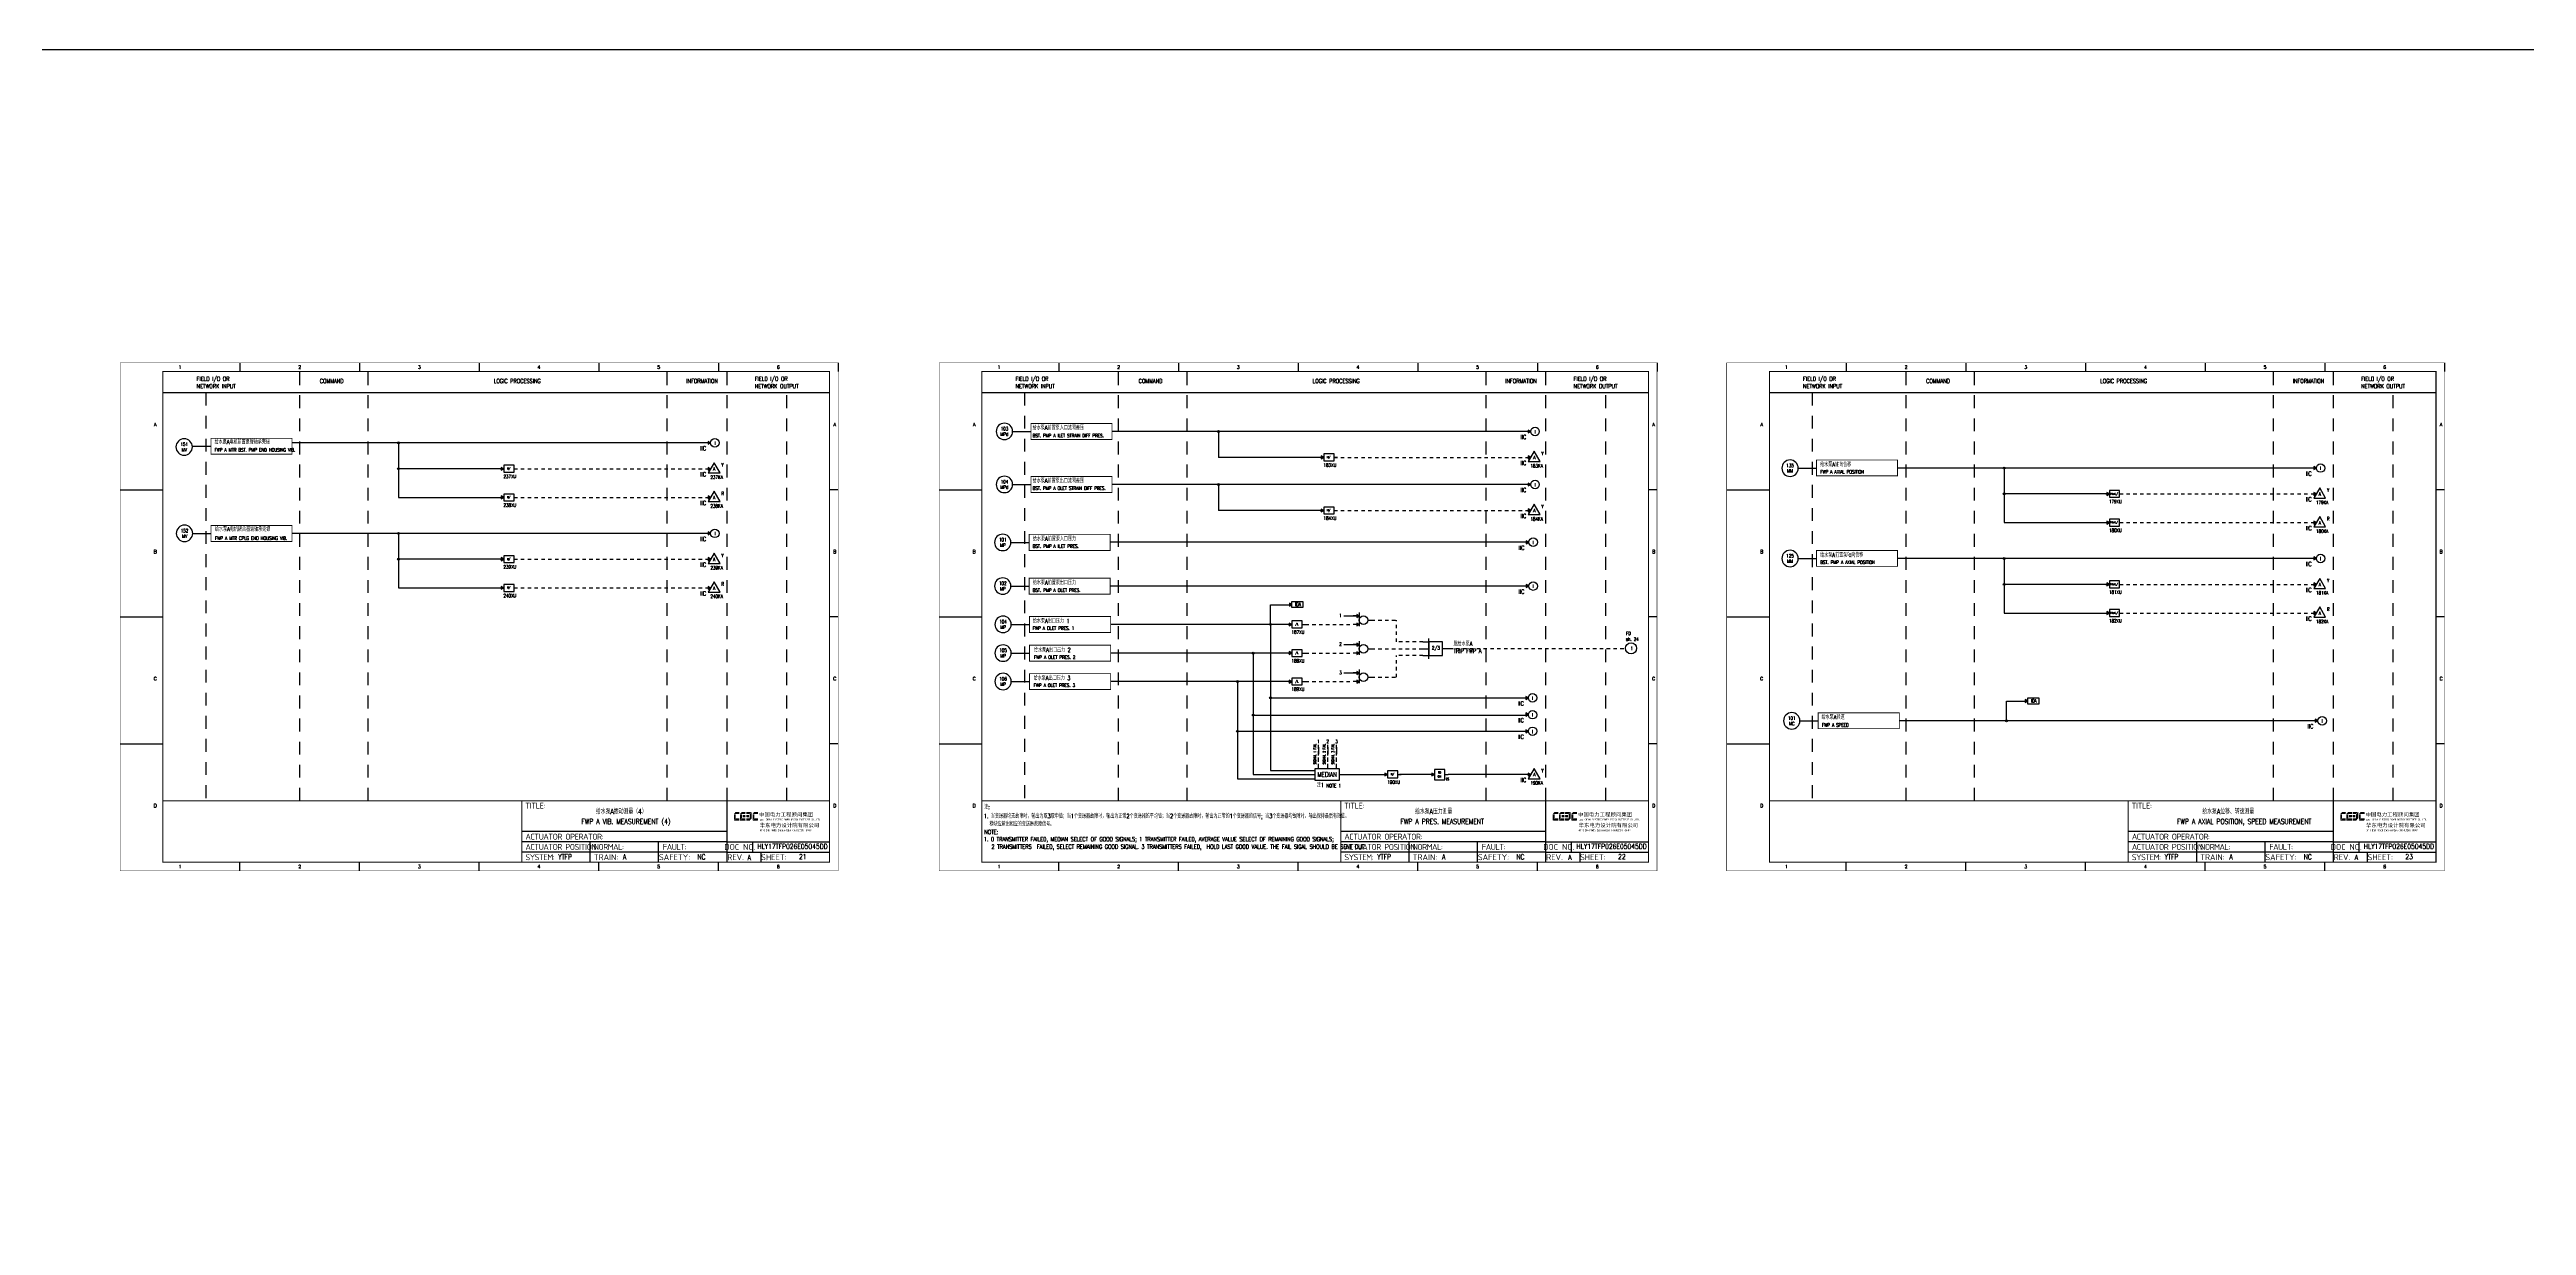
# Model space of a CAD drawing. Header units: millimetres. Extents: x 38833 to 52469, y 29493 to 32647.
# Drawn here: x 46979 to 48428, y 31959 to 32647 of the extents above; entities that cross this region are included whole.
import ezdxf
from ezdxf.enums import TextEntityAlignment as Align

# ---------------------------------------------------------------- set-up
doc = ezdxf.new("R2010")
doc.units = ezdxf.units.MM
for name, pattern in [('D2', [6, 2, -2, 2]), ('DASHED', [0.75, 0.5, -0.25]), ('JIS_02_0.7', [1.35, 0.75, -0.6])]:
    doc.linetypes.add(name, pattern=pattern)
for name, color, linetype in [('BLOCK', 7, 'Continuous'), ('BORDER', 1, 'Continuous'), ('INSTRUMENT', 4, 'Continuous'), ('MLINE', 6, 'Continuous'), ('TEXT', 7, 'Continuous'), ('TITLE', 1, 'Continuous'), ('TK', 7, 'Continuous'), ('Viewport', 7, 'Continuous'), ('图框_外框线', 7, 'Continuous'), ('图框_标题栏文字', 6, 'Continuous')]:
    doc.layers.add(name, color=color, linetype=linetype)
doc.styles.add('DANIEL', font='COMPLEX', dxfattribs={"width": 0.7, "bigfont": 'GVFS'})
doc.styles.add('ecepdi', font='simhei.ttf', dxfattribs={"width": 0.9})
doc.styles.add('ROMANS', font='romans', dxfattribs={"height": 0.2})
doc.styles.get("Standard").update_dxf_attribs({"font": 'romans.shx', "width": 0.7, "bigfont": 'hztxta.shx'})
doc.styles.add('工程字', font='gbenor.shx', dxfattribs={"bigfont": 'gbcbig.shx'})

# ---------------------------------------------------------------- blocks, each defined once
blk = doc.blocks.new('INS00')
at = {"layer": 'INSTRUMENT', "color": 0}
blk.add_lwpolyline([(6, 0, 1), (-6, 0, 1)], format="xyb", close=True, dxfattribs=at)
at = {"layer": 'INSTRUMENT', "flags": 1}
for tag, p in [('INSNAM', (0, 9)), ('INSDGN', (0, -9)), ('INSSUP', (0, -15)), ('INSMAN', (0, -18)), ('INSTYP', (0, -12)), ('INSREM', (0, -21))]:
    blk.add_attdef(tag, text='', height=3, dxfattribs=at).set_placement(p, align=Align.TOP_CENTER)
at = {"layer": 'INSTRUMENT', "width": 0.7}
for tag, p in [('INSIDE', (0, 2)), ('INSSYS', (0, -2))]:
    blk.add_attdef(tag, text='', height=2.5, dxfattribs=at).set_placement(p, align=Align.MIDDLE)
for tag, p in [('INSHH', (6, 3.5)), ('INSL', (6, -3)), ('INSLL', (6, -6))]:
    blk.add_attdef(tag, p, '', height=2.5, dxfattribs=at)
at = {"layer": 'INSTRUMENT', "linetype": 'DASHED', "width": 0.7}
blk.add_attdef('INSH', (6, 0.5), '', height=2.5, dxfattribs=at)
blk = doc.blocks.new('大于')
at = {"layer": 'BORDER'}
blk.add_hatch(color=256, dxfattribs=at).paths.add_polyline_path([(2179, 3748.5), (2177.5, 3749.3), (2177.5, 3747.6)])
for p, q in [((2177, 3748.5), (2179, 3748.5)), ((2185, 3748.5), (2187, 3748.5))]:
    blk.add_line(p, q, dxfattribs=at)
for points in [[(2179, 3748.5), (2177.5, 3749.3), (2177.5, 3747.6)], [(2185, 3750.5), (2179, 3750.5), (2179, 3746.5), (2185, 3746.5)]]:
    blk.add_lwpolyline(points, close=True, dxfattribs=at)
at = {"layer": 'BORDER', "style": 'DANIEL', "width": 0.8}
blk.add_text('H/', height=1.2, dxfattribs=at).set_placement((2181.9, 3748.5), align=Align.MIDDLE)
blk = doc.blocks.new('MEDS')
at = {"layer": 'Viewport'}
blk.add_lwpolyline([(-49, 0), (49, 0), (49, -49), (-49, -49)], close=True, dxfattribs=at)
at = {"color": 7, "linetype": 'Continuous', "style": 'ROMANS'}
blk.add_attdef('MEDIAN', text='', height=19.3, dxfattribs=at).set_placement((0, -25), align=Align.MIDDLE)
blk = doc.blocks.new('huo')
at = {"layer": 'BORDER'}
for points in [[(-72.2, 909.3), (-73.7, 910.1), (-73.7, 908.4)], [(-72.2, 904.3), (-73.7, 905.1), (-73.7, 903.4)]]:
    blk.add_hatch(color=256, dxfattribs=at).paths.add_polyline_path(points)
for p, q in [((-72.2, 909.3), (-75.7, 909.3)), ((-72.2, 904.3), (-75.7, 904.3)), ((-72.2, 911.3), (-72.2, 903.3)), ((-67.2, 906.8), (-65.2, 906.8))]:
    blk.add_line(p, q, dxfattribs=at)
for points in [[(-72.2, 909.3), (-73.7, 910.1), (-73.7, 908.4)], [(-72.2, 904.3), (-73.7, 905.1), (-73.7, 903.4)]]:
    blk.add_lwpolyline(points, close=True, dxfattribs=at)
blk.add_circle((-69.7, 906.8), 2.5, dxfattribs=at)
blk = doc.blocks.new('A$C1E0003F3')
h = blk.add_hatch(color=152)
edge = h.paths.add_edge_path()
edge.add_ellipse((5.2, 4.4), major_axis=(0, 0.211), ratio=0.769231, start_angle=-90, end_angle=0)
edge.add_line((5.2, 4.6), (3.2, 4.6))
edge.add_line((3.2, 4.6), (2.1, 3.4))
edge.add_line((2.1, 3.4), (5.3, 3.4))
edge.add_line((5.3, 3.4), (5.3, 4.4))
h.paths.add_polyline_path([(3.2, 3.2), (2.1, 3.2), (2.1, -0.4), (3.2, 0.9)])
edge = h.paths.add_edge_path()
edge.add_line((5.3, 0.8), (3.3, 0.8))
edge.add_line((3.3, 0.8), (2.1, -0.5))
edge.add_line((2.1, -0.5), (5.2, -0.5))
edge.add_ellipse((5.2, -0.3), major_axis=(0, 0.211), ratio=0.769231, start_angle=180, end_angle=270)
edge.add_line((5.3, -0.3), (5.3, 0.8))
h = blk.add_hatch(color=152)
edge = h.paths.add_edge_path()
edge.add_ellipse((8.8, 4.4), major_axis=(0, 0.211), ratio=0.769231, start_angle=-90, end_angle=0)
edge.add_line((8.8, 4.6), (6.8, 4.6))
edge.add_line((6.8, 4.6), (5.7, 3.4))
edge.add_line((5.7, 3.4), (8.9, 3.4))
edge.add_line((8.9, 3.4), (8.9, 4.4))
h.paths.add_polyline_path([(6.8, 3.2), (5.7, 3.2), (5.7, -0.4), (6.8, 0.9)])
edge = h.paths.add_edge_path()
edge.add_ellipse((8.8, 2.5), major_axis=(0, 0.211), ratio=0.769231, start_angle=-90, end_angle=0)
edge.add_line((8.8, 2.7), (7.2, 2.7))
edge.add_line((7.2, 2.7), (7.2, 1.4))
edge.add_line((7.2, 1.4), (8.8, 1.4))
edge.add_ellipse((8.8, 1.7), major_axis=(0, 0.211), ratio=0.769231, start_angle=180, end_angle=270)
edge.add_line((8.9, 1.7), (8.9, 2.5))
edge = h.paths.add_edge_path()
edge.add_line((8.9, 0.8), (6.9, 0.8))
edge.add_line((6.9, 0.8), (5.7, -0.5))
edge.add_line((5.7, -0.5), (8.8, -0.5))
edge.add_ellipse((8.8, -0.3), major_axis=(0, 0.211), ratio=0.769231, start_angle=180, end_angle=270)
edge.add_line((8.9, -0.3), (8.9, 0.8))
h = blk.add_hatch(color=1)
edge = h.paths.add_edge_path()
edge.add_line((12.5, 4.6), (9.5, 4.6))
edge.add_ellipse((9.5, 4.4), major_axis=(0, 0.211), ratio=0.769231, start_angle=0, end_angle=90)
edge.add_line((9.3, 4.4), (9.3, 3.4))
edge.add_line((9.3, 3.4), (11.3, 3.4))
edge.add_line((11.3, 3.4), (12.5, 4.6))
h.paths.add_polyline_path([(12.6, 4.6), (11.4, 3.2), (11.4, 0.9), (12.6, 0.9)])
edge = h.paths.add_edge_path()
edge.add_line((11, 2.7), (9.5, 2.7))
edge.add_ellipse((9.5, 2.5), major_axis=(0, 0.211), ratio=0.769231, start_angle=0, end_angle=90)
edge.add_line((9.3, 2.5), (9.3, 1.7))
edge.add_ellipse((9.5, 1.7), major_axis=(0, 0.211), ratio=0.769231, start_angle=90, end_angle=180)
edge.add_line((9.5, 1.4), (11, 1.4))
edge.add_line((11, 1.4), (11, 2.7))
h = blk.add_hatch(color=1)
edge = h.paths.add_edge_path()
edge.add_line((12.6, 0.8), (9.3, 0.8))
edge.add_line((9.3, 0.8), (9.3, -0.3))
edge.add_ellipse((9.5, -0.3), major_axis=(0, 0.211), ratio=0.769231, start_angle=90, end_angle=180)
edge.add_line((9.5, -0.5), (11.4, -0.5))
edge.add_line((11.4, -0.5), (12.6, 0.8))
h = blk.add_hatch(color=152)
edge = h.paths.add_edge_path()
edge.add_ellipse((16.1, 4.4), major_axis=(0, 0.211), ratio=0.769231, start_angle=-90, end_angle=0)
edge.add_line((16.1, 4.6), (14.1, 4.6))
edge.add_line((14.1, 4.6), (13, 3.4))
edge.add_line((13, 3.4), (16.3, 3.4))
edge.add_line((16.3, 3.4), (16.3, 4.4))
h.paths.add_polyline_path([(14.1, 3.2), (13, 3.2), (13, -0.4), (14.1, 0.9)])
edge = h.paths.add_edge_path()
edge.add_line((16.3, 0.8), (14.2, 0.8))
edge.add_line((14.2, 0.8), (13, -0.5))
edge.add_line((13, -0.5), (16, -0.5))
edge.add_ellipse((16, -0.1), major_axis=(0, 0.316), ratio=0.769231, start_angle=180, end_angle=270)
edge.add_line((16.3, -0.1), (16.3, 0.8))
at = {"layer": 'TITLE', "color": 7, "style": 'ecepdi'}
for s, p in [('中', (16.9, 1.9)), ('国', (20.1, 2)), ('电', (23.2, 2)), ('力', (26.4, 2)), ('工', (29.5, 1.9)), ('程', (32.7, 2)), ('顾', (35.9, 2)), ('问', (39.1, 1.9)), ('集', (42.3, 2)), ('团', (45.4, 2)), ('华', (17.2, -4.3)), ('东', (20.4, -4.3)), ('电', (23.6, -4.3)), ('力', (26.7, -4.3)), ('设', (29.9, -4.3)), ('计', (33.1, -4.3)), ('院', (36.3, -4.3)), ('有', (39.4, -4.3)), ('限', (42.6, -4.3)), ('公', (45.8, -4.4)), ('司', (48.9, -4.3))]:
    blk.add_text(s, height=2.2, dxfattribs=at).set_placement(p)
at = {"layer": 'TITLE', "color": 7, "style": 'ecepdi', "width": 0.975}
for s, p in [('E', (17.6, 0)), ('A', (18.3, 0)), ('S', (19, 0)), ('T', (19.7, 0)), ('C', (21.1, 0.1)), ('H', (21.8, 0.1)), ('I', (22.5, 0.1)), ('N', (23.2, 0.1)), ('A', (23.9, 0.1)), ('E', (25.4, 0.1)), ('L', (26.1, 0.1)), ('E', (26.8, 0.1)), ('C', (27.5, 0.1)), ('T', (28.2, 0.1)), ('R', (28.9, 0.1)), ('I', (29.6, 0.1)), ('C', (30.3, 0.1)), ('P', (31.6, 0.1)), ('O', (32.3, 0.1)), ('W', (33, 0.1)), ('E', (33.7, 0.1)), ('R', (34.4, 0.1)), ('D', (35.8, 0.1)), ('E', (36.5, 0.1)), ('S', (37.2, 0.1)), ('I', (37.9, 0.1)), ('G', (38.7, 0.1)), ('N', (39.4, 0.1)), ('I', (40.7, 0.1)), ('N', (41.4, 0.1)), ('S', (42.1, 0.1)), ('T', (42.8, 0.1)), ('I', (43.5, 0.1)), ('T', (44.2, 0.1)), ('U', (44.9, 0.1)), ('T', (45.6, 0.1)), ('E', (46.3, 0.1)), ('C', (47.8, 0.1)), ('O', (48.5, 0.1)), ('L', (50.6, 0.1)), ('T', (51.3, 0.1)), ('D', (52, 0.1)), ('OF', (18, -6.2)), ('O', (17.7, -6.2)), ('F', (18.4, -6.2)), ('C', (19.8, -6.2)), ('H', (20.5, -6.2)), ('I', (21.2, -6.2)), ('N', (21.9, -6.2)), ('A', (22.6, -6.2)), ('P', (24, -6.2)), ('O', (24.7, -6.2)), ('W', (25.4, -6.2)), ('E', (26.1, -6.2)), ('R', (26.8, -6.2)), ('E', (28.2, -6.2)), ('N', (28.9, -6.3)), ('G', (29.6, -6.3)), ('I', (30.3, -6.3)), ('N', (31, -6.3)), ('E', (31.7, -6.3)), ('E', (32.4, -6.3)), ('R', (33.1, -6.2)), ('I', (33.8, -6.2)), ('N', (34.5, -6.3)), ('G', (35.2, -6.2)), ('C', (36.6, -6.2)), ('O', (37.3, -6.2)), ('N', (38, -6.2)), ('S', (38.7, -6.2)), ('U', (39.4, -6.2)), ('L', (40.1, -6.2)), ('T', (40.8, -6.2)), ('I', (41.5, -6.2)), ('N', (42.2, -6.2)), ('G', (42.9, -6.2)), ('G', (44.3, -6.2)), ('R', (45, -6.2)), ('O', (45.7, -6.2)), ('U', (46.4, -6.2)), ('P', (47.1, -6.2)), ('.', (49.2, 0.1)), (',', (49.9, 0.1)), ('.', (52.7, 0.1))]:
    blk.add_text(s, height=1, dxfattribs=at).set_placement(p, align=Align.MIDDLE_CENTER)
blk = doc.blocks.new('A$C613255F0')
for p, q in [((70, 297), (70, 292)), ((140, 297), (140, 292)), ((210, 297), (210, 292)), ((280, 297), (280, 292)), ((350, 297), (350, 292)), ((420, 297), (420, 292)), ((0, 222.8), (25, 222.8)), ((420, 222.8), (415, 222.8)), ((0, 148.5), (25, 148.5)), ((420, 148.5), (415, 148.5)), ((0, 74.2), (25, 74.2)), ((420, 74.2), (415, 74.2)), ((70, 0), (70, 5)), ((140, 0), (140, 5)), ((210, 0), (210, 5)), ((280, 0), (280, 5)), ((350, 0), (350, 5))]:
    blk.add_line(p, q)
at = {"layer": 'MLINE', "linetype": 'JIS_02_0.7', "ltscale": 10}
for p, q in [((105, 41), (105, 292)), ((145, 41), (145, 292)), ((320, 41), (320, 292)), ((355, 41), (355, 292)), ((50, 279.6), (50, 41)), ((390, 41), (390, 279.6))]:
    blk.add_line(p, q, dxfattribs=at)
at = {"layer": 'MLINE'}
blk.add_line((25, 279.6), (415, 279.6), dxfattribs=at)
at = {"layer": '图框_外框线'}
for p, q in [((355, 5), (355, 41)), ((355, 23), (235, 23)), ((355, 17), (235, 17)), ((275, 11), (275, 17)), ((315, 11), (315, 17)), ((355, 17), (415, 17)), ((370, 11), (370, 17)), ((355, 11), (235, 11)), ((355, 11), (235, 11)), ((275, 5), (275, 11)), ((315, 5), (315, 11)), ((355, 11), (415, 11)), ((375, 5), (375, 11))]:
    blk.add_line(p, q, dxfattribs=at)
for points, const_width in [([(0, 0), (420, 0), (420, 297), (0, 297)], 0.3), ([(25, 5), (415, 5), (415, 292), (25, 292)], 0.6)]:
    blk.add_lwpolyline(points, close=True, dxfattribs=dict(at, const_width=const_width))
at = {"layer": '图框_外框线', "const_width": 0.6}
blk.add_lwpolyline([(235, 41), (25, 41)], dxfattribs=at)
at = {"layer": '图框_外框线'}
blk.add_lwpolyline([(415, 41, 0.6, 0.6, 0), (235, 41, 0.6, 0.6, 0), (235, 5, 0, 0, 0)], format="xyseb", dxfattribs=at)
blk.add_blockref('A$C1E0003F3', (356.9, 29.9))
at = {"layer": 'MLINE', "char_height": 2.5, "width": 31.896, "attachment_point": 1}
for s, insert in [('FIELD I/O OR', (44.7, 288.9)), ('NETWORK INPUT', (44.7, 284.6)), ('COMMAND', (116.7, 287.6)), ('LOGIC PROCESSING', (218.5, 287.6)), ('INFORMATION', (331.2, 287.6)), ('FIELD I/O OR', (371.2, 288.9)), ('NETWORK OUTPUT', (371.2, 284.6))]:
    blk.add_mtext(s, dxfattribs=dict(at, insert=insert))
at = {"layer": 'TK', "color": 3}
for s, p in [('1', (35, 294.5)), ('2', (105, 294.5)), ('3', (175, 294.5)), ('4', (245, 294.5)), ('5', (315, 294.5)), ('6', (385, 294.5)), ('1', (35, 2.5)), ('2', (105, 2.5)), ('3', (175, 2.5)), ('4', (245, 2.5)), ('5', (315, 2.5)), ('6', (385, 2.5))]:
    blk.add_text(s, height=2, dxfattribs=at).set_placement(p, align=Align.MIDDLE)
for s, p in [('A', (20.5, 259.9)), ('A', (418, 259.9)), ('B', (20.5, 185.6)), ('B', (418, 185.6)), ('C', (20.5, 111.4)), ('C', (418, 111.4)), ('D', (20.5, 37.1)), ('D', (418, 37.1))]:
    blk.add_text(s, height=2, dxfattribs=at).set_placement(p, align=Align.CENTER)
at = {"layer": '图框_标题栏文字', "char_height": 3.5, "style": '工程字'}
for s, insert, width, attachment_point in [('{\\T0.9; TITLE:}', (234.9, 38.1), 14.225, 4), ('{\\T0.9; ACTUATOR OPERATOR:}', (235, 20), 40, 4), ('{\\T0.9; ACTUATOR POSITION}', (235, 14), 45, 4), ('{\\T0.9; NORMAL:}', (275, 14), 18.256, 4), ('{\\T0.9; FAULT:}', (315.4, 14), 15, 4), ('DOC NO.', (362.5, 14), 15, 5), ('{\\T0.9; SYSTEM:}', (235, 8), 17.953, 4), ('{\\T0.9; }TRAIN: ', (275, 8), 17.664, 4), ('SAFETY:', (324.3, 8), 22.399, 5), ('REV.', (360, 8), 10, 5), ('SHEET:', (382.4, 8), 20, 5)]:
    blk.add_mtext(s, dxfattribs=dict(at, insert=insert, width=width, attachment_point=attachment_point))
blk = doc.blocks.new('TD ON')
at = {"layer": 'BORDER'}
blk.add_hatch(color=256, dxfattribs=at).paths.add_polyline_path([(2179, 3763.2), (2177.5, 3764.1), (2177.5, 3762.4)])
for p, q in [((2177, 3763.2), (2179, 3763.2)), ((2185, 3763.2), (2187, 3763.2))]:
    blk.add_line(p, q, dxfattribs=at)
for points in [[(2179, 3763.2), (2177.5, 3764.1), (2177.5, 3762.4)], [(2185, 3766.2), (2179, 3766.2), (2179, 3760.2), (2185, 3760.2)]]:
    blk.add_lwpolyline(points, close=True, dxfattribs=at)
at = {"layer": 'BORDER', "style": 'DANIEL', "width": 0.8}
for s, p in [('ON', (2181.9, 3762.1)), ('TD', (2181.9, 3764.4))]:
    blk.add_text(s, height=1.2, dxfattribs=at).set_placement(p, align=Align.MIDDLE)

msp = doc.modelspace()

# ---------------------------------------------------------------- hatches: boundary and pattern name
h = msp.add_hatch(color=256)
edge = h.paths.add_edge_path()
edge.add_arc((47182.8, 32416.8), 0.55, 0, 360)
for points in [[(47365.4, 32416.8), (47363.9, 32417.7), (47363.9, 32416)], [(47845.2, 32423.5), (47843.7, 32424.3), (47843.7, 32422.6)], [(47365.4, 32401.7), (47363.9, 32402.5), (47363.9, 32400.8)], [(47845.2, 32408.3), (47843.7, 32409.2), (47843.7, 32407.5)], [(48304.8, 32402.1), (48303.3, 32403), (48303.3, 32401.3)], [(47845.2, 32392.5), (47843.7, 32393.3), (47843.7, 32391.6)], [(48304.8, 32387), (48303.3, 32387.8), (48303.3, 32386.1)], [(47365.4, 32384.9), (47363.9, 32385.8), (47363.9, 32384)], [(47845.2, 32377.3), (47843.7, 32378.2), (47843.7, 32376.4)], [(47365.4, 32363.9), (47363.9, 32364.8), (47363.9, 32363.1)], [(47844.1, 32358.7), (47842.6, 32359.6), (47842.6, 32357.8)], [(48304.8, 32370.2), (48303.3, 32371.1), (48303.3, 32369.3)], [(47365.4, 32348.8), (47363.9, 32349.7), (47363.9, 32347.9)], [(48304.8, 32349.2), (48303.3, 32350.1), (48303.3, 32348.4)], [(47365.4, 32332), (47363.9, 32332.9), (47363.9, 32331.2)], [(47844.1, 32333.1), (47842.6, 32334), (47842.6, 32332.3)], [(48304.8, 32334.1), (48303.3, 32335), (48303.3, 32333.2)], [(47705.5, 32322.2), (47704, 32323.1), (47704, 32321.4)], [(48304.8, 32317.3), (48303.3, 32318.2), (48303.3, 32316.5)], [(47843.8, 32267.7), (47842.3, 32268.5), (47842.3, 32266.8)], [(47843.8, 32258), (47842.3, 32258.9), (47842.3, 32257.1)], [(48136, 32265.9), (48134.5, 32266.7), (48134.5, 32265)], [(47843.8, 32248.2), (47842.3, 32249), (47842.3, 32247.3)], [(48305.7, 32254.3), (48304.2, 32255.2), (48304.2, 32253.5)], [(47845.2, 32223), (47843.7, 32223.8), (47843.7, 32222.1)]]:
    msp.add_hatch(color=256).paths.add_polyline_path(points)
h = msp.add_hatch(color=256)
edge = h.paths.add_edge_path()
edge.add_arc((47662.5, 32423.5), 0.55, 0, 360)
h = msp.add_hatch(color=256)
edge = h.paths.add_edge_path()
edge.add_arc((47182.8, 32401.7), 0.55, 0, 360)
h = msp.add_hatch(color=256)
edge = h.paths.add_edge_path()
edge.add_arc((48122.1, 32402.1), 0.55, 0, 360)
h = msp.add_hatch(color=256)
edge = h.paths.add_edge_path()
edge.add_arc((47662.5, 32392.5), 0.55, 0, 360)
h = msp.add_hatch(color=256)
edge = h.paths.add_edge_path()
edge.add_arc((48122.1, 32387), 0.55, 0, 360)
h = msp.add_hatch(color=256)
edge = h.paths.add_edge_path()
edge.add_arc((47182.8, 32363.9), 0.55, 0, 360)
h = msp.add_hatch(color=256)
edge = h.paths.add_edge_path()
edge.add_arc((47182.8, 32348.8), 0.55, 0, 360)
h = msp.add_hatch(color=256)
edge = h.paths.add_edge_path()
edge.add_arc((48122.1, 32349.2), 0.55, 0, 360)
h = msp.add_hatch(color=256)
edge = h.paths.add_edge_path()
edge.add_arc((48122.1, 32334.1), 0.55, 0, 360)
h = msp.add_hatch(color=256)
edge = h.paths.add_edge_path()
edge.add_arc((47693, 32310.7), 0.55, 0, 360)
h = msp.add_hatch(color=256)
edge = h.paths.add_edge_path()
edge.add_arc((47682.9, 32293.9), 0.55, 0, 360)
h = msp.add_hatch(color=256)
edge = h.paths.add_edge_path()
edge.add_arc((47673.7, 32277.3), 0.55, 0, 360)
h = msp.add_hatch(color=256)
edge = h.paths.add_edge_path()
edge.add_arc((47682.9, 32257.7), 0.55, 0, 360)
h = msp.add_hatch(color=256)
edge = h.paths.add_edge_path()
edge.add_arc((47693, 32267.7), 0.55, 0, 360)
h = msp.add_hatch(color=256)
edge = h.paths.add_edge_path()
edge.add_arc((47673.7, 32248.2), 0.55, 0, 360)
h = msp.add_hatch(color=256)
edge = h.paths.add_edge_path()
edge.add_arc((48123.6, 32254.3), 0.55, 0, 360)
at = {"layer": 'BORDER'}
for points in [[(47244.4, 32401.7), (47242.9, 32402.5), (47242.9, 32400.8)], [(48183.7, 32387), (48182.2, 32387.8), (48182.2, 32386.1)], [(47244.4, 32384.9), (47242.9, 32385.8), (47242.9, 32384)], [(48183.7, 32370.2), (48182.2, 32371.1), (48182.2, 32369.3)], [(47244.4, 32348.8), (47242.9, 32349.7), (47242.9, 32347.9)], [(47244.4, 32332), (47242.9, 32332.9), (47242.9, 32331.2)], [(48183.7, 32334.1), (48182.2, 32335), (48182.2, 32333.2)], [(48183.7, 32317.3), (48182.2, 32318.2), (48182.2, 32316.5)], [(47705.4, 32310.7), (47703.9, 32311.5), (47703.9, 32309.8)], [(47705.4, 32293.9), (47703.9, 32294.8), (47703.9, 32293)], [(47705.4, 32277.3), (47703.9, 32278.1), (47703.9, 32276.4)]]:
    msp.add_hatch(color=256, dxfattribs=at).paths.add_polyline_path(points)

# ---------------------------------------------------------------- linework, layer by layer
for p, q in [((47365.4, 32416.8), (47120.5, 32416.8)), ((47182.8, 32416.8), (47182.8, 32384.9)), ((47542.1, 32423.5), (47552.8, 32423.5)), ((47845.2, 32423.5), (47600.2, 32423.5)), ((47662.5, 32423.5), (47662.5, 32408.3)), ((47062.4, 32414.9), (47073.1, 32414.9)), ((47724.1, 32408.3), (47662.5, 32408.3)), ((47730.1, 32408.3), (47730.9, 32408.3)), ((48001.7, 32402), (48012.4, 32402)), ((48304.8, 32402.1), (48059.8, 32402.1)), ((48122.1, 32402.1), (48122.1, 32370.2)), ((47244.4, 32401.7), (47182.8, 32401.7)), ((47250.4, 32401.7), (47251.1, 32401.7)), ((47542.1, 32392.5), (47552.8, 32392.5)), ((47845.2, 32392.5), (47600.2, 32392.5)), ((47662.5, 32392.5), (47662.5, 32377.3)), ((47182.8, 32384.9), (47244.4, 32384.9)), ((47250.4, 32384.9), (47251.1, 32384.9)), ((47250.4, 32384.9), (47251.1, 32384.9)), ((47724.1, 32377.3), (47662.5, 32377.3)), ((47730.1, 32377.3), (47730.9, 32377.3)), ((48183.7, 32387), (48122.1, 32387)), ((48189.7, 32387), (48190.5, 32387)), ((47062.4, 32363.9), (47073.1, 32363.9)), ((47365.4, 32363.9), (47120.5, 32363.9)), ((47182.8, 32363.9), (47182.8, 32332)), ((47541.1, 32358.6), (47551.8, 32358.6)), ((47844.1, 32358.7), (47599.2, 32358.7)), ((48122.1, 32370.2), (48183.7, 32370.2)), ((48189.7, 32370.2), (48190.5, 32370.2)), ((48189.7, 32370.2), (48190.5, 32370.2)), ((47244.4, 32348.8), (47182.8, 32348.8)), ((47250.4, 32348.8), (47251.1, 32348.8)), ((48001.7, 32349.2), (48012.4, 32349.2)), ((48304.8, 32349.2), (48059.8, 32349.2)), ((48122.1, 32349.2), (48122.1, 32317.3)), ((47182.8, 32332), (47244.4, 32332)), ((47250.4, 32332), (47251.1, 32332)), ((47541.1, 32333.1), (47551.8, 32333.1)), ((47844.1, 32333.1), (47599.2, 32333.1)), ((48183.7, 32334.1), (48122.1, 32334.1)), ((48189.7, 32334.1), (48190.5, 32334.1)), ((47693, 32310.7), (47693, 32322.2)), ((47693, 32322.2), (47705.5, 32322.2)), ((47735.8, 32315.7), (47745, 32315.7)), ((48122.1, 32317.3), (48183.7, 32317.3)), ((48189.7, 32317.3), (48190.5, 32317.3)), ((47541.3, 32310.7), (47552, 32310.7)), ((47703.4, 32310.7), (47599.4, 32310.7)), ((47693, 32310.7), (47693, 32267.7)), ((47711.4, 32310.7), (47712.2, 32310.7)), ((47541.3, 32293.9), (47552, 32293.9)), ((47703.4, 32293.9), (47599.4, 32293.9)), ((47682.9, 32293.9), (47682.9, 32258.6)), ((47711.4, 32293.9), (47712.2, 32293.9)), ((47735.8, 32298.9), (47745, 32298.9)), ((47541.3, 32277.3), (47552, 32277.3)), ((47703.4, 32277.3), (47599.4, 32277.3)), ((47673.7, 32277.3), (47673.7, 32249.8)), ((47711.4, 32277.3), (47712.2, 32277.3)), ((47735.9, 32282.3), (47745, 32282.3)), ((47682.9, 32258.6), (47682.9, 32223)), ((47682.9, 32257.7), (47842.3, 32257.7)), ((47693, 32267.7), (47842.3, 32267.7)), ((47693, 32267.7), (47693, 32225.3)), ((48123.6, 32254.3), (48123.6, 32265.9)), ((48123.6, 32265.9), (48136.1, 32265.9)), ((47673.7, 32249.8), (47673.7, 32220.5)), ((47673.7, 32248.2), (47842.3, 32248.2)), ((48002.7, 32254.3), (48013.4, 32254.3)), ((48305.7, 32254.3), (48060.8, 32254.3)), ((47673.7, 32220.5), (47719, 32220.5)), ((47682.9, 32223), (47719, 32223)), ((47693, 32225.3), (47719, 32225.3)), ((47733.2, 32223), (47759.9, 32223)), ((47767.4, 32223), (47768.2, 32223)), ((47786.9, 32223), (47768.4, 32223)), ((47843.7, 32223), (47796.9, 32223))]:
    msp.add_line(p, q)
at = {"linetype": 'D2'}
for p, q in [((47730.1, 32408.3), (47845.2, 32408.3)), ((47250.4, 32401.7), (47365.4, 32401.7)), ((47250.4, 32384.9), (47365.4, 32384.9)), ((47730.1, 32377.3), (47845.2, 32377.3)), ((48189.7, 32387), (48304.8, 32387)), ((48189.7, 32370.2), (48304.8, 32370.2)), ((47250.4, 32348.8), (47365.4, 32348.8)), ((47250.4, 32332), (47365.4, 32332)), ((48189.7, 32334.1), (48304.8, 32334.1)), ((48189.7, 32317.3), (48304.8, 32317.3)), ((47713.4, 32310.7), (47741.4, 32310.7)), ((47752, 32313.2), (47766.7, 32313.2)), ((47766.7, 32300.5), (47766.7, 32313.2)), ((47782.1, 32300.5), (47766.7, 32300.5)), ((47713.4, 32293.9), (47741.4, 32293.9)), ((47752, 32296.4), (47782.1, 32296.4)), ((47782.1, 32292.5), (47766.7, 32292.5)), ((47766.7, 32279.8), (47766.7, 32292.5)), ((47797.6, 32296.5), (47900.7, 32296.5)), ((47713.4, 32277.3), (47741.4, 32277.3)), ((47752, 32279.8), (47766.7, 32279.8))]:
    msp.add_line(p, q, dxfattribs=at)
at = {"color": 1}
for p, q in [((47785.6, 32290.5), (47785.6, 32302.5)), ((47793.6, 32296.5), (47797.6, 32296.5))]:
    msp.add_line(p, q, dxfattribs=at)
at = {"linetype": 'DASHED', "ltscale": 5}
for p, q in [((47721, 32226.6), (47721, 32240.7)), ((47726.4, 32226.6), (47726.4, 32240.7)), ((47731.6, 32226.6), (47731.6, 32240.7))]:
    msp.add_line(p, q, dxfattribs=at)
for points in [[(39417.5, 32646.7), (50497.5, 32646.7), (50497.5, 29493.1), (39417.5, 29493.1)], [(47365.4, 32416.8), (47363.9, 32417.7), (47363.9, 32416)], [(47845.2, 32423.5), (47843.7, 32424.3), (47843.7, 32422.6)], [(47365.4, 32401.7), (47363.9, 32402.5), (47363.9, 32400.8)], [(47845.2, 32408.3), (47843.7, 32409.2), (47843.7, 32407.5)], [(48304.8, 32402.1), (48303.3, 32403), (48303.3, 32401.3)], [(47845.2, 32392.5), (47843.7, 32393.3), (47843.7, 32391.6)], [(48304.8, 32387), (48303.3, 32387.8), (48303.3, 32386.1)], [(47365.4, 32384.9), (47363.9, 32385.8), (47363.9, 32384)], [(47845.2, 32377.3), (47843.7, 32378.2), (47843.7, 32376.4)], [(47365.4, 32363.9), (47363.9, 32364.8), (47363.9, 32363.1)], [(47844.1, 32358.7), (47842.6, 32359.6), (47842.6, 32357.8)], [(48304.8, 32370.2), (48303.3, 32371.1), (48303.3, 32369.3)], [(47365.4, 32348.8), (47363.9, 32349.7), (47363.9, 32347.9)], [(48304.8, 32349.2), (48303.3, 32350.1), (48303.3, 32348.4)], [(47365.4, 32332), (47363.9, 32332.9), (47363.9, 32331.2)], [(47844.1, 32333.1), (47842.6, 32334), (47842.6, 32332.3)], [(48304.8, 32334.1), (48303.3, 32335), (48303.3, 32333.2)], [(47705.5, 32322.2), (47704, 32323.1), (47704, 32321.4)], [(47705.5, 32324), (47711.9, 32324), (47711.9, 32320.5), (47705.5, 32320.5)], [(48304.8, 32317.3), (48303.3, 32318.2), (48303.3, 32316.5)], [(47843.8, 32267.7), (47842.3, 32268.5), (47842.3, 32266.8)], [(47843.8, 32258), (47842.3, 32258.9), (47842.3, 32257.1)], [(48136, 32265.9), (48134.5, 32266.7), (48134.5, 32265)], [(48136.1, 32267.7), (48142.4, 32267.7), (48142.4, 32264.1), (48136.1, 32264.1)], [(47843.8, 32248.2), (47842.3, 32249), (47842.3, 32247.3)], [(48305.7, 32254.3), (48304.2, 32255.2), (48304.2, 32253.5)], [(47845.2, 32223), (47843.7, 32223.8), (47843.7, 32222.1)]]:
    msp.add_lwpolyline(points, close=True)
at = {"const_width": 0.5}
for points in [[(47073.1, 32419.5), (47120.5, 32419.5), (47120.5, 32410.2), (47073.1, 32410.2), (47073.1, 32419.5)], [(47552.8, 32428.1), (47600.2, 32428.1), (47600.2, 32418.8), (47552.8, 32418.8), (47552.8, 32428.1)], [(48012.4, 32406.8), (48059.8, 32406.8), (48059.8, 32397.5), (48012.4, 32397.5), (48012.4, 32406.8)], [(47552.8, 32397.1), (47600.2, 32397.1), (47600.2, 32387.8), (47552.8, 32387.8), (47552.8, 32397.1)], [(47073.1, 32368.5), (47120.5, 32368.5), (47120.5, 32359.2), (47073.1, 32359.2), (47073.1, 32368.5)], [(47551.8, 32363.3), (47599.2, 32363.3), (47599.2, 32353.9), (47551.8, 32353.9), (47551.8, 32363.3)], [(48012.4, 32353.9), (48059.8, 32353.9), (48059.8, 32344.6), (48012.4, 32344.6), (48012.4, 32353.9)], [(47551.8, 32337.7), (47599.2, 32337.7), (47599.2, 32328.4), (47551.8, 32328.4), (47551.8, 32337.7)], [(47552, 32315.3), (47599.4, 32315.3), (47599.4, 32306), (47552, 32306), (47552, 32315.3)], [(47552, 32298.6), (47599.4, 32298.6), (47599.4, 32289.2), (47552, 32289.2), (47552, 32298.6)], [(47552, 32281.9), (47599.4, 32281.9), (47599.4, 32272.6), (47552, 32272.6), (47552, 32281.9)], [(48013.4, 32259), (48060.8, 32259), (48060.8, 32249.7), (48013.4, 32249.7), (48013.4, 32259)]]:
    msp.add_lwpolyline(points, dxfattribs=at)
at = {"color": 1}
for points in [[(47370.9, 32399.2), (47367.4, 32405.2), (47364, 32399.2)], [(47850.7, 32405.9), (47847.2, 32411.9), (47843.7, 32405.9)], [(47370.9, 32382.5), (47367.4, 32388.5), (47364, 32382.5)], [(48310.2, 32384.5), (48306.8, 32390.5), (48303.3, 32384.5)], [(47850.7, 32374.9), (47847.2, 32380.9), (47843.7, 32374.9)], [(48310.2, 32367.8), (48306.8, 32373.8), (48303.3, 32367.8)], [(47370.9, 32346.3), (47367.4, 32352.3), (47364, 32346.3)], [(47370.9, 32329.6), (47367.4, 32335.6), (47364, 32329.6)], [(48310.2, 32331.6), (48306.8, 32337.6), (48303.3, 32331.6)], [(48310.2, 32314.9), (48306.8, 32320.9), (48303.3, 32314.9)], [(47785.6, 32292.5), (47793.6, 32292.5), (47793.6, 32300.5), (47785.6, 32300.5)], [(47850.7, 32220.5), (47847.2, 32226.5), (47843.7, 32220.5)]]:
    msp.add_lwpolyline(points, close=True, dxfattribs=at)
for points in [[(47721, 32238.9), (47721, 32234.9)], [(47726.4, 32238.9), (47726.4, 32234.9)], [(47731.6, 32238.9), (47731.6, 32234.9)]]:
    msp.add_lwpolyline(points)
for centre, radius in [((47182.8, 32416.8), 0.55), ((47367.9, 32416.8), 2.5), ((47662.5, 32423.5), 0.55), ((47847.7, 32423.5), 2.5), ((47182.8, 32401.7), 0.55), ((48122.1, 32402.1), 0.55), ((48307.3, 32402.1), 2.5), ((47662.5, 32392.5), 0.55), ((47847.7, 32392.5), 2.5), ((48122.1, 32387), 0.55), ((47182.8, 32363.9), 0.55), ((47367.9, 32363.9), 2.5), ((47846.6, 32358.7), 2.5), ((47182.8, 32348.8), 0.55), ((48122.1, 32349.2), 0.55), ((48307.3, 32349.2), 2.5), ((47846.6, 32333.1), 2.5), ((48122.1, 32334.1), 0.55), ((47693, 32310.7), 0.55), ((47682.9, 32293.9), 0.55), ((47673.7, 32277.3), 0.55), ((47682.9, 32257.7), 0.55), ((47693, 32267.7), 0.55), ((47846.3, 32267.7), 2.5), ((47846.3, 32257.9), 2.5), ((48308.2, 32254.3), 2.5), ((47673.7, 32248.2), 0.55), ((47846.3, 32248.2), 2.5), ((48123.6, 32254.3), 0.55)]:
    msp.add_circle(centre, radius)
at = {"layer": 'BORDER'}
for p, q in [((47242.4, 32401.7), (47244.4, 32401.7)), ((47250.4, 32401.7), (47252.4, 32401.7)), ((47242.4, 32384.9), (47244.4, 32384.9)), ((47250.4, 32384.9), (47252.4, 32384.9)), ((48181.7, 32387), (48183.7, 32387)), ((48189.7, 32387), (48191.7, 32387)), ((48181.7, 32370.2), (48183.7, 32370.2)), ((48189.7, 32370.2), (48191.7, 32370.2)), ((47242.4, 32348.8), (47244.4, 32348.8)), ((47250.4, 32348.8), (47252.4, 32348.8)), ((47242.4, 32332), (47244.4, 32332)), ((47250.4, 32332), (47252.4, 32332)), ((48181.7, 32334.1), (48183.7, 32334.1)), ((48189.7, 32334.1), (48191.7, 32334.1)), ((48181.7, 32317.3), (48183.7, 32317.3)), ((48189.7, 32317.3), (48191.7, 32317.3)), ((47703.4, 32310.7), (47705.4, 32310.7)), ((47711.4, 32310.7), (47713.4, 32310.7)), ((47703.4, 32293.9), (47705.4, 32293.9)), ((47711.4, 32293.9), (47713.4, 32293.9)), ((47703.4, 32277.3), (47705.4, 32277.3)), ((47711.4, 32277.3), (47713.4, 32277.3))]:
    msp.add_line(p, q, dxfattribs=at)
for points in [[(47244.4, 32401.7), (47242.9, 32402.5), (47242.9, 32400.8)], [(47250.4, 32403.7), (47244.4, 32403.7), (47244.4, 32399.7), (47250.4, 32399.7)], [(48183.7, 32387), (48182.2, 32387.8), (48182.2, 32386.1)], [(48189.7, 32389), (48183.7, 32389), (48183.7, 32385), (48189.7, 32385)], [(47244.4, 32384.9), (47242.9, 32385.8), (47242.9, 32384)], [(47250.4, 32386.9), (47244.4, 32386.9), (47244.4, 32382.9), (47250.4, 32382.9)], [(48183.7, 32370.2), (48182.2, 32371.1), (48182.2, 32369.3)], [(48189.7, 32372.2), (48183.7, 32372.2), (48183.7, 32368.2), (48189.7, 32368.2)], [(47244.4, 32348.8), (47242.9, 32349.7), (47242.9, 32347.9)], [(47250.4, 32350.8), (47244.4, 32350.8), (47244.4, 32346.8), (47250.4, 32346.8)], [(47244.4, 32332), (47242.9, 32332.9), (47242.9, 32331.2)], [(47250.4, 32334), (47244.4, 32334), (47244.4, 32330), (47250.4, 32330)], [(48183.7, 32334.1), (48182.2, 32335), (48182.2, 32333.2)], [(48189.7, 32336.1), (48183.7, 32336.1), (48183.7, 32332.1), (48189.7, 32332.1)], [(48183.7, 32317.3), (48182.2, 32318.2), (48182.2, 32316.5)], [(48189.7, 32319.3), (48183.7, 32319.3), (48183.7, 32315.3), (48189.7, 32315.3)], [(47705.4, 32310.7), (47703.9, 32311.5), (47703.9, 32309.8)], [(47711.4, 32312.7), (47705.4, 32312.7), (47705.4, 32308.7), (47711.4, 32308.7)], [(47705.4, 32293.9), (47703.9, 32294.8), (47703.9, 32293)], [(47711.4, 32295.9), (47705.4, 32295.9), (47705.4, 32291.9), (47711.4, 32291.9)], [(47705.4, 32277.3), (47703.9, 32278.1), (47703.9, 32276.4)], [(47711.4, 32279.3), (47705.4, 32279.3), (47705.4, 32275.3), (47711.4, 32275.3)]]:
    msp.add_lwpolyline(points, close=True, dxfattribs=at)
at = {"layer": 'BORDER', "color": 0}
msp.add_circle((47903.9, 32296.7), 3.25, dxfattribs=at)
at = {"layer": 'TITLE', "color": 1}
for p, q in [((47782.1, 32300.5), (47785.6, 32300.5)), ((47782.1, 32296.4), (47785.6, 32296.4)), ((47782.1, 32292.5), (47785.6, 32292.5))]:
    msp.add_line(p, q, dxfattribs=at)
for points in [[(47785.6, 32300.5, 0, 0.744, 0), (47783.8, 32300.5, 0.744, 0.744, 0)], [(47785.6, 32296.4, 0, 0.744, 0), (47783.8, 32296.4, 0.744, 0.744, 0)], [(47785.6, 32292.5, 0, 0.744, 0), (47783.8, 32292.5, 0.744, 0.744, 0)]]:
    msp.add_lwpolyline(points, format="xyseb", dxfattribs=at)

# ---------------------------------------------------------------- block references
for name, p in [('A$C613255F0', (47020, 32166.6)), ('A$C613255F0', (47499.1, 32166.6)), ('A$C613255F0', (47959.8, 32166.6)), ('大于', (45545.1, 28659.9)), ('大于', (45545.1, 28628.8)), ('huo', (47817.1, 31406.4)), ('huo', (47817.1, 31389.6)), ('huo', (47817.1, 31373)), ('大于', (45582.4, 28474.5)), ('TD ON', (45609.9, 28459.7))]:
    msp.add_blockref(name, p)
at = {"layer": 'MLINE', "xscale": 0.7999999999992724, "yscale": 0.7999999999992724, "zscale": 0.7999999999992724}
for p, values in [((47057.4, 32414.4), {'INSIDE': '151', 'INSSYS': 'MV'}), ((47537.3, 32423.5), {'INSIDE': '103', 'INSSYS': 'MPd'}), ((47996.9, 32402), {'INSIDE': '135', 'INSSYS': 'MM'}), ((47537.3, 32392.5), {'INSIDE': '104', 'INSSYS': 'MPd'}), ((47057.6, 32363.9), {'INSIDE': '152', 'INSSYS': 'MV'}), ((47536.3, 32358.6), {'INSIDE': '101', 'INSSYS': 'MP'}), ((47996.9, 32349.2), {'INSIDE': '125', 'INSSYS': 'MM'}), ((47536.3, 32333.1), {'INSIDE': '102', 'INSSYS': 'MP'}), ((47536.5, 32310.7), {'INSIDE': '104', 'INSSYS': 'MP'}), ((47536.5, 32293.9), {'INSIDE': '105', 'INSSYS': 'MP'}), ((47536.5, 32277.3), {'INSIDE': '106', 'INSSYS': 'MP'}), ((47997.9, 32254.3), {'INSIDE': '101', 'INSSYS': 'MC'})]:
    msp.add_blockref('INS00', p, dxfattribs=at).add_auto_attribs(values)
at = {"layer": 'Viewport'}
ref = msp.add_blockref('MEDS', (47726.1, 32226.5), dxfattribs=dict(at, xscale=0.1440000000002328, yscale=0.1440000000002328, zscale=0.1440000000002328))
ref.add_attrib('MEDIAN', 'MEDIAN', dxfattribs={"layer": '0', "color": 7, "linetype": 'Continuous', "height": 2.78, "style": 'ROMANS', "width": 0.7}).set_placement((47726.1, 32223), align=Align.MIDDLE)

# ---------------------------------------------------------------- texts
at = {"width": 0.7}
for p in [(47368, 32415.7), (47847.7, 32422.3), (48307.3, 32401), (47847.7, 32391.3), (47368, 32362.8), (47846.7, 32357.6), (48307.3, 32348.1), (47846.7, 32332), (47846.3, 32266.5), (47846.3, 32256.8), (47846.3, 32247), (48308.2, 32253.2)]:
    msp.add_text('I', height=2, dxfattribs=at).set_placement(p, align=Align.CENTER)
at = {"color": 1, "width": 0.7}
for p in [(47367.5, 32400.6), (47847.3, 32407.2), (48306.9, 32385.9), (47367.5, 32383.8), (47847.3, 32376.2), (48306.9, 32369.1), (47367.5, 32347.7), (47367.5, 32330.9), (48306.9, 32333), (48306.9, 32316.2), (47847.3, 32221.9)]:
    msp.add_text('A', height=2, dxfattribs=at).set_placement(p, align=Align.CENTER)
at = {"width": 0.7}
for s, p in [('注:', (47525.5, 32202.7)), ('1. 当变送器均无故障时，输出为取3取中值；当1个变送器故障时，输出为正常2个变送器的平均值；当2个变送器故障时，输出为正常的1个变送器的信号; 当3个变送器均故障时，输出保持最后有效值。', (47525.2, 32197.4)), ('1. 0 TRANSMITTER FAILED, MEDIAN SELECT OF GOOD SIGNALS; 1 TRANSMITTER FAILED, AVERAGE VALUE SELECT OF REMAINING GOOD SIGNALS; ', (47525.2, 32183.9)), ('NOTE:', (47525.5, 32188.1)), ('模块应输出相应的变送器故障信号。', (47528.6, 32192.8))]:
    msp.add_text(s, height=2.5, dxfattribs=at).set_placement(p)
at = {"attachment_point": 1}
for s, insert, char_height, width in [('给水泵A电机前置泵端轴承壳振', (47075.2, 32418.6), 2.5, 73.007), ('给水泵A前置泵入口滤网差压', (47553.8, 32426.9), 2.5, 73.007), ('\\PBST. PMP A ILET STRAIN DIFF PRES.', (47553.8, 32425.4), 2, 73.007), ('IIC', (47839.2, 32421.5), 2.5, 4.504), ('FWP A MTR BST. PMP END HOUSING VIB.', (47075.2, 32413.7), 2, 73.007), ('IIC', (47359.4, 32414.8), 2.5, 4.504), ('Y', (47371.7, 32404.9), 2, 73.007), ('183XU', (47724, 32404.8), 2, 11.17), ('IIC', (47839.2, 32406.3), 2.5, 4.504), ('183KA', (47845, 32404.4), 2, 73.007), ('Y', (47851.4, 32411.6), 2, 73.007), ('给水泵A轴向位移', (48014.5, 32405.4), 2.5, 73.007), ('237XU', (47244.2, 32398.2), 2, 11.17), ('IIC', (47359.4, 32399.7), 2.5, 4.504), ('237KA', (47365.3, 32397.7), 2, 73.007), ('R', (47371.7, 32388.2), 2, 73.007), ('给水泵A前置泵出口滤网差压', (47553.8, 32395.9), 2.5, 73.007), ('BST. PMP A OLET STRAIN DIFF PRES.', (47553.8, 32391.3), 2, 73.007), ('IIC', (47839.2, 32390.5), 2.5, 4.504), ('FWP A AXIAL POSITION', (48014.6, 32400.9), 2, 73.007), ('IIC', (48298.7, 32400.1), 2.5, 4.504), ('Y', (48311, 32390.2), 2, 73.007), ('238XU', (47244.2, 32381.4), 2, 11.17), ('IIC', (47359.4, 32382.9), 2.5, 4.504), ('238KA', (47365.3, 32380.9), 2, 73.007), ('184XU', (47724, 32373.8), 2, 11.17), ('IIC', (47839.2, 32375.3), 2.5, 4.504), ('184KA', (47845, 32373.3), 2, 73.007), ('Y', (47851.4, 32380.6), 2, 73.007), ('179XU', (48183.5, 32383.5), 2, 11.17), ('IIC', (48298.7, 32385), 2.5, 4.504), ('179KA', (48304.6, 32383), 2, 73.007), ('R', (48311, 32373.5), 2, 73.007), ('给水泵A电机耦合器端轴承壳振', (47075.4, 32367.6), 2.5, 73.007), ('FWP A MTR CPLG END HOUSING VIB.', (47075.5, 32362.1), 2, 73.007), ('IIC', (47359.4, 32361.9), 2.5, 4.504), ('给水泵A前置泵入口压力', (47553.9, 32362), 2.5, 73.007), ('180XU', (48183.5, 32366.7), 2, 11.17), ('IIC', (48298.7, 32368.2), 2.5, 4.504), ('180KA', (48304.6, 32366.2), 2, 73.007), ('239XU', (47244.2, 32345.3), 2, 11.17), ('IIC', (47359.4, 32346.8), 2.5, 4.504), ('239KA', (47365.3, 32344.8), 2, 73.007), ('Y', (47371.7, 32352), 2, 73.007), ('BST. PMP A ILET PRES.', (47553.9, 32357.4), 2, 73.007), ('IIC', (47838.1, 32356.7), 2.5, 4.504), ('给水泵A前置泵轴向位移', (48014.5, 32352.5), 2.5, 73.007), ('BST. PMP A AXIAL POSITION', (48014.6, 32348), 2, 73.007), ('IIC', (48298.7, 32347.2), 2.5, 4.504), ('IIC', (47359.4, 32330), 2.5, 4.504), ('R', (47371.7, 32335.3), 2, 73.007), ('给水泵A前置泵出口压力', (47553.9, 32336.4), 2.5, 73.007), ('\\PBST. PMP A OLET PRES.', (47553.9, 32335), 2, 73.007), ('IIC', (47838.1, 32331.1), 2.5, 4.504), ('181XU', (48183.5, 32330.6), 2, 11.17), ('IIC', (48298.7, 32332.1), 2.5, 4.504), ('181KA', (48304.6, 32330.1), 2, 73.007), ('Y', (48311, 32337.3), 2, 73.007), ('240XU', (47244.2, 32328.5), 2, 11.17), ('240KA', (47365.3, 32328.1), 2, 73.007), ('IDA', (47707.3, 32323.4), 2, 73.007), ('IIC', (48298.7, 32315.3), 2.5, 4.504), ('R', (48311, 32320.6), 2, 73.007), ('给水泵A出口压力 1', (47553.9, 32314), 2.5, 73.007), ('FWP A OLET PRES. 1', (47553.9, 32309.5), 2, 73.007), ('187XU', (47705.3, 32307.2), 2, 11.17), ('跳给水泵A \\PTRIP FWP A', (47800, 32300.6), 2.5, 73.007), ('182XU', (48183.5, 32313.8), 2, 11.17), ('182KA', (48304.6, 32313.4), 2, 73.007), ('给水泵A出口压力 2', (47554.6, 32297), 2.5, 73.007), ('FWP A OLET PRES. 2', (47554.6, 32292.5), 2, 73.007), ('188XU', (47705.3, 32290.4), 2, 11.17), ('1', (47903.5, 32297.7), 2, 73.007), ('给水泵A出口压力 3', (47554.4, 32280.6), 2.5, 73.007), ('FWP A OLET PRES. 3', (47554.4, 32276.1), 2, 73.007), ('189XU', (47705.3, 32273.8), 2, 11.17), ('IIC', (47837.8, 32265.7), 2.5, 4.504), ('给水泵A转速', (48015.3, 32257.7), 2.5, 73.007), ('IDA', (48137.8, 32267), 2, 73.007), ('IIC', (47837.8, 32255.9), 2.5, 4.504), ('IIC', (47837.8, 32246.2), 2.5, 4.504), ('FWP A SPEED', (48015.6, 32252.9), 2, 73.007), ('IIC', (48299.7, 32252.3), 2.5, 4.504), ('注1', (47720, 32218.1), 2.5, 57.127), ('NOTE 1', (47725.7, 32217.4), 2, 57.127), ('190XU', (47761.3, 32219.5), 2, 11.17), ('IIC', (47839.2, 32221), 2.5, 4.504), ('190KA', (47845, 32219), 2, 73.007), ('Y', (47851.4, 32226.2), 2, 73.007), ('给水泵A振动测量（4）', (47298.3, 32202.8), 3, 57.127), ('给水泵A压力测量', (47777.5, 32202.8), 3, 57.127), ('给水泵A位移、转速测量', (48238.1, 32202.8), 3, 57.127), ('FWP A VIB. MEASUREMENT (4)', (47289.8, 32197), 3, 74.019), ('FWP A PRES. MEASUREMENT', (47769, 32197), 3, 74.019), ('FWP A AXIAL POSITION, SPEED MEASUREMENT', (48223.3, 32197), 3, 74.019), ('YTFP', (47276.2, 32176.3), 3, 8.598), ('A', (47314.1, 32176.3), 3, 4.847), ('NC', (47357.7, 32176.3), 3, 4.847), ('A', (47387, 32175.9), 3, 8.598), ('2 TRANSMITTERS  FAILED, SELECT REMAINING GOOD SIGNAL. 3 TRANSMITTERS FAILED,  HOLD LAST GOOD VALUE. THE FAIL SIGAL SHOULD BE SENT OUT.      ', (47529.7, 32182), 2.5, 204.493), ('YTFP', (47755.4, 32176.3), 3, 8.598), ('A', (47793.3, 32176.3), 3, 4.847), ('NC', (47836.8, 32176.3), 3, 4.847), ('A', (47867.1, 32176), 3, 8.598), ('YTFP', (48216, 32176.3), 3, 8.598), ('A', (48253.9, 32176.3), 3, 4.847), ('NC', (48297.4, 32176.3), 3, 4.847), ('A', (48327.3, 32176), 3, 8.598)]:
    msp.add_mtext(s, dxfattribs=dict(at, insert=insert, char_height=char_height, width=width))
at = {"color": 4, "insert": (47900.9, 32306.4), "char_height": 2, "width": 73.007, "attachment_point": 1}
msp.add_mtext('FD\\Psh. 24', dxfattribs=at)
at = {"char_height": 1.5, "width": 57.127, "attachment_point": 1, "rotation": 90}
for s, insert in [('SIGNAL 1 FAIL', (47718.2, 32228.9)), ('SIGNAL 2 FAIL', (47723.6, 32228.9)), ('SIGNAL 3 FAIL', (47728.7, 32228.9))]:
    msp.add_mtext(s, dxfattribs=dict(at, insert=insert))
at = {"width": 0.7}
for tag, p, s in [('HLY17TFP026E05045DD', (47392.8, 32179.4), ''), ('21', (47417.1, 32173.4), '1'), ('HLY17TFP026E05045DD', (47872, 32179.4), ''), ('22', (47896.3, 32173.4), '1'), ('HLY17TFP026E05045DD', (48332.6, 32179.4), ''), ('23', (48356.9, 32173.4), '1')]:
    msp.add_attdef(tag, p, s, height=3, dxfattribs=at)
at = {"layer": 'BLOCK', "color": 1, "style": 'DANIEL', "width": 0.8}
msp.add_text('2/3', height=2, dxfattribs=at).set_placement((47789.7, 32296.8), align=Align.MIDDLE)
at = {"layer": 'BLOCK', "style": 'DANIEL', "width": 0.8}
msp.add_text('2S', height=1.2, dxfattribs=at).set_placement((47796.5, 32220.3), align=Align.MIDDLE)
at = {"layer": 'BORDER', "style": 'DANIEL', "width": 0.8}
for s, p in [('H/', (47247.3, 32401.7)), ('HorL/', (48186.6, 32387)), ('H/', (47247.3, 32385)), ('HorL/', (48186.6, 32370.3)), ('H/', (47247.3, 32348.8)), ('H/', (47247.3, 32332.1)), ('HorL/', (48186.6, 32334.1)), ('HorL/', (48186.6, 32317.4)), ('/L', (47708.4, 32310.7)), ('/L', (47708.4, 32294)), ('/L', (47708.4, 32277.3))]:
    msp.add_text(s, height=1.2, dxfattribs=at).set_placement(p, align=Align.MIDDLE)
at = {"layer": 'TEXT', "width": 0.7}
for s, p in [('1', (47733.9, 32315.9)), ('2', (47733.9, 32299.2)), ('3', (47733.9, 32282.5)), ('1', (47721, 32242.3)), ('2', (47726.4, 32242.3)), ('3', (47731.6, 32242.3))]:
    msp.add_text(s, height=2, dxfattribs=at).set_placement(p, align=Align.MIDDLE)

doc.saveas('drawing.dxf')
